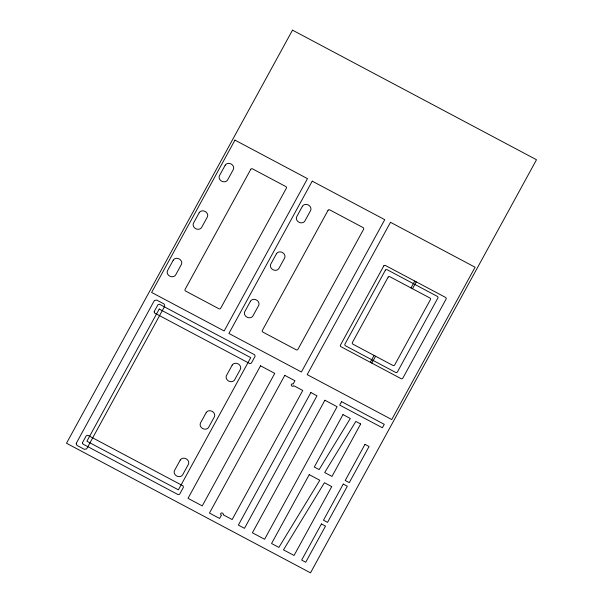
<?xml version="1.0" encoding="UTF-8"?>
<svg xmlns="http://www.w3.org/2000/svg" width="603" height="603" viewBox="0 0 603 603"><rect width="100%" height="100%" fill="white"/><g stroke="black" fill="none" stroke-linecap="round" stroke-linejoin="round"><path stroke-width="0.9" d="M370.317 362.297L374.079 355.416M410.997 287.94L414.758 281.058M371.817 363.096L375.586 356.215M412.497 288.739L416.266 281.857M76.242 443.763L77.003 445.436L84.314 449.325L86.455 448.971A3.158 2.691 26.1 0 0 86.938 448.361L164.513 306.573A3.158 2.691 26.1 0 0 164.762 305.842L164.024 303.965L156.712 300.075L154.572 300.422A3.158 2.691 26.1 0 0 154.089 301.04L76.521 442.828A3.158 2.691 26.1 0 0 76.264 443.559L76.242 443.763M82.528 442.896L82.897 443.989A1.063 0.904 26.1 0 0 83.206 444.215L177.908 494.513A1.063 0.904 26.1 0 0 178.269 494.641L179.521 494.249A2.389 2.035 26.1 0 0 179.882 493.789L183.199 487.721A2.389 2.035 26.1 0 0 183.395 487.164L183.041 485.928A1.063 0.904 26.1 0 0 182.732 485.694L88.03 435.396A1.063 0.904 26.1 0 0 87.669 435.268L86.425 435.66A2.389 2.035 26.1 0 0 86.063 436.127L82.739 442.195A2.389 2.035 26.1 0 0 82.551 442.745L82.528 442.896M154.217 311.872L154.587 312.957A1.063 0.904 26.1 0 0 154.888 313.191L249.589 363.488A1.063 0.904 26.1 0 0 249.959 363.609L251.202 363.217A2.389 2.035 26.1 0 0 251.564 362.757L254.888 356.69A2.389 2.035 26.1 0 0 255.077 356.139L254.722 354.896A1.063 0.904 26.1 0 0 254.421 354.67L159.72 304.364A1.063 0.904 26.1 0 0 159.35 304.244L158.107 304.636A2.389 2.035 26.1 0 0 157.745 305.095L154.421 311.163A2.389 2.035 26.1 0 0 154.232 311.713L154.217 311.872M292.493 30.15L66.496 443.25L310.507 572.85L536.504 159.75L292.493 30.15M234.959 140.115L151.624 292.432L224.158 330.957L307.485 178.639L234.959 140.115M173.212 260.217L167.566 270.543A4.605 3.92 26.1 0 0 169.744 276.144A4.605 3.92 26.1 0 0 175.699 274.862L181.345 264.536A4.605 3.92 26.1 0 0 179.166 258.936A4.605 3.92 26.1 0 0 173.212 260.217M199.186 212.738L193.533 223.065A4.605 3.92 26.1 0 0 195.719 228.673A4.605 3.92 26.1 0 0 201.666 227.391L207.319 217.057A4.605 3.92 26.1 0 0 205.133 211.457A4.605 3.92 26.1 0 0 199.186 212.738M225.16 165.267L219.507 175.594A4.605 3.92 26.1 0 0 221.693 181.194A4.605 3.92 26.1 0 0 227.64 179.913L233.293 169.586A4.605 3.92 26.1 0 0 231.107 163.986A4.605 3.92 26.1 0 0 225.16 165.267M159.222 309.045L86.9 441.238L178.405 489.84L250.727 357.647L159.222 309.045M250.795 169.285L185.068 289.432A1.379 1.176 26.1 0 0 185.724 291.113L218.859 308.721A1.379 1.176 26.1 0 0 220.645 308.337L286.38 188.181A1.379 1.176 26.1 0 0 285.724 186.5L252.582 168.9A1.379 1.176 26.1 0 0 250.795 169.285M312.218 181.149L228.884 333.467L301.41 371.991L384.744 219.673L312.218 181.149M250.471 301.251L244.818 311.578A4.605 3.92 26.1 0 0 247.004 317.178A4.605 3.92 26.1 0 0 252.951 315.897L258.604 305.57A4.605 3.92 26.1 0 0 256.418 299.962A4.605 3.92 26.1 0 0 250.471 301.251M276.445 253.773L270.792 264.099A4.605 3.92 26.1 0 0 272.978 269.707A4.605 3.92 26.1 0 0 278.925 268.418L284.578 258.092A4.605 3.92 26.1 0 0 282.392 252.491A4.605 3.92 26.1 0 0 276.445 253.773M302.412 206.301L296.766 216.628A4.605 3.92 26.1 0 0 298.945 222.228A4.605 3.92 26.1 0 0 304.899 220.947L310.545 210.62A4.605 3.92 26.1 0 0 308.367 205.012A4.605 3.92 26.1 0 0 302.412 206.301M180.214 460.104L174.561 470.43A4.605 3.92 26.1 0 0 176.747 476.031A4.605 3.92 26.1 0 0 182.701 474.749L188.347 464.423A4.605 3.92 26.1 0 0 186.161 458.823A4.605 3.92 26.1 0 0 180.214 460.104M206.188 412.625L200.535 422.959A4.605 3.92 26.1 0 0 202.721 428.56A4.605 3.92 26.1 0 0 208.668 427.278L214.321 416.952A4.605 3.92 26.1 0 0 212.135 411.344A4.605 3.92 26.1 0 0 206.188 412.625M232.163 365.154L226.509 375.481A4.605 3.92 26.1 0 0 228.695 381.081A4.605 3.92 26.1 0 0 234.642 379.8L240.296 369.473A4.605 3.92 26.1 0 0 238.11 363.873A4.605 3.92 26.1 0 0 232.163 365.154M328.055 210.319L262.32 330.467A1.379 1.176 26.1 0 0 262.976 332.147L296.118 349.748A1.379 1.176 26.1 0 0 297.905 349.363L363.639 229.215A1.379 1.176 26.1 0 0 362.983 227.535L329.841 209.934A1.379 1.176 26.1 0 0 328.055 210.319M260.526 365.81L188.023 498.342L202.254 505.902L274.764 373.37L260.526 365.81M284.789 375.36L209.452 513.063L219.62 518.459L221.414 515.196A1.379 1.176 26.1 0 1 220.758 513.515A1.379 1.176 26.1 0 1 222.545 513.123A1.379 1.176 26.1 0 1 223.2 514.804L232.147 519.56L302.766 390.465L293.819 385.716A1.379 1.176 26.1 0 1 292.04 386.101A1.379 1.176 26.1 0 1 291.385 384.42A1.379 1.176 26.1 0 1 293.164 384.036L294.957 380.764L284.789 375.36M390.495 222.303L307.168 374.621L391.746 419.552L475.081 267.227L390.495 222.303M310.884 392.553L238.373 525.092L244.479 528.334L316.982 395.794L310.884 392.553M383.772 265.931L340.461 345.104A1.379 1.176 26.1 0 0 341.117 346.785L401.018 378.609A1.379 1.176 26.1 0 0 402.804 378.224L446.122 299.043A1.379 1.176 26.1 0 0 445.466 297.362L385.558 265.546A1.379 1.176 26.1 0 0 383.772 265.931M385.415 270.136L344.924 344.147A1.379 1.176 26.1 0 0 345.579 345.828L395.598 372.398A1.379 1.176 26.1 0 0 397.385 372.013L437.876 297.995A1.379 1.176 26.1 0 0 437.22 296.314L387.201 269.745A1.379 1.176 26.1 0 0 385.415 270.136M388.144 277.139L352.356 342.542A1.379 1.176 26.1 0 0 353.011 344.223L392.87 365.395A1.379 1.176 26.1 0 0 394.656 365.011L430.436 299.601A1.379 1.176 26.1 0 0 429.781 297.92L389.93 276.754A1.379 1.176 26.1 0 0 388.144 277.139M324.904 400.249L252.393 532.781L264.596 539.263L337.107 406.724L324.904 400.249M341.569 401.651L339.685 405.088L382.385 427.768L384.269 424.331L341.569 401.651M309.241 474.651L271.561 543.522L278.872 547.403L319.816 480.267L309.241 474.651M342.986 414.593L314.299 467.031L319.13 469.594L350.298 418.482L342.986 414.593M360.669 423.984L331.989 476.423L324.67 472.541L355.845 421.422L360.669 423.984M331.74 486.598L294.06 555.469L283.485 549.853L324.429 482.717L331.74 486.598M321.437 523.939L301.666 560.081L305.729 562.245L325.507 526.095L321.437 523.939M343.25 484.066L323.479 520.208L327.542 522.371L347.32 486.222L343.25 484.066M364.988 444.328L345.218 480.478L349.28 482.641L369.059 446.491L364.988 444.328"/></g></svg>
